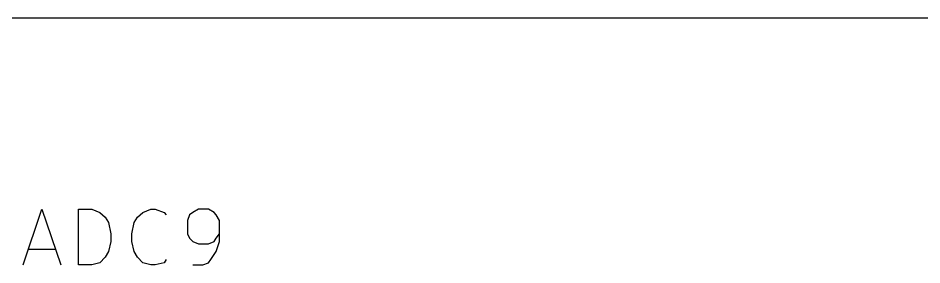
# Model space of a CAD drawing. Extents: x 10 to 584, y -410 to -10.
# Drawn here: x 120.13 to 140.8, y -288.6 to -282.96 of the extents above; entities that cross this region are included whole.
import ezdxf

# ---------------------------------------------------------------- set-up
doc = ezdxf.new("R2010")
doc.units = 0
doc.header["$MEASUREMENT"] = 0
doc.layers.add('BLACK', color=7, linetype='CONTINUOUS')

msp = doc.modelspace()

# ---------------------------------------------------------------- linework, layer by layer
at = {"layer": 'Black'}
for p, q in [((165.862, -282.956), (93.472, -282.956)), ((120.244, -288.595), (120.675, -287.325)), ((120.675, -287.325), (121.107, -288.595)), ((121.514, -288.595), (121.514, -287.325)), ((121.514, -287.325), (121.818, -287.325)), ((121.818, -287.325), (121.996, -287.401)), ((122.987, -287.401), (123.165, -287.325)), ((123.165, -287.325), (123.266, -287.325)), ((123.266, -287.325), (123.469, -287.401)), ((124.257, -287.325), (124.13, -287.401)), ((124.485, -287.325), (124.257, -287.325)), ((124.612, -287.401), (124.485, -287.325)), ((121.996, -287.401), (122.123, -287.503)), ((122.123, -287.503), (122.199, -287.63)), ((122.784, -287.63), (122.86, -287.503)), ((122.86, -287.503), (122.987, -287.401)), ((123.469, -287.401), (123.52, -287.452)), ((124.054, -287.452), (124.003, -287.579)), ((124.003, -287.579), (124.003, -287.884)), ((124.13, -287.401), (124.054, -287.452)), ((124.663, -287.452), (124.612, -287.401)), ((124.739, -287.579), (124.663, -287.452)), ((124.739, -288.061), (124.739, -287.579)), ((122.199, -287.63), (122.25, -287.884)), ((122.733, -287.884), (122.784, -287.63)), ((122.25, -287.884), (122.25, -288.061)), ((122.733, -288.061), (122.733, -287.884)), ((124.003, -287.884), (124.054, -287.985)), ((124.054, -287.985), (124.13, -288.061)), ((124.612, -288.061), (124.663, -287.985)), ((124.663, -287.985), (124.739, -287.884)), ((122.25, -288.061), (122.199, -288.29)), ((122.784, -288.29), (122.733, -288.061)), ((124.13, -288.061), (124.257, -288.112)), ((124.257, -288.112), (124.485, -288.112)), ((124.485, -288.112), (124.612, -288.061)), ((124.663, -288.29), (124.739, -288.061)), ((120.371, -288.239), (120.98, -288.239)), ((122.199, -288.29), (122.123, -288.417)), ((122.86, -288.417), (122.784, -288.29)), ((124.536, -288.468), (124.663, -288.29)), ((121.818, -288.595), (121.514, -288.595)), ((121.996, -288.544), (121.818, -288.595)), ((122.123, -288.417), (121.996, -288.544)), ((122.987, -288.544), (122.86, -288.417)), ((123.165, -288.595), (122.987, -288.544)), ((123.266, -288.595), (123.165, -288.595)), ((123.469, -288.544), (123.266, -288.595)), ((123.52, -288.468), (123.469, -288.544)), ((124.13, -288.595), (124.358, -288.595)), ((124.358, -288.595), (124.485, -288.544)), ((124.485, -288.544), (124.536, -288.468))]:
    msp.add_line(p, q, dxfattribs=at)

doc.saveas('drawing.dxf')
